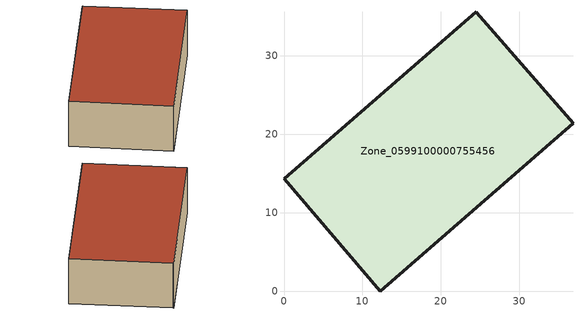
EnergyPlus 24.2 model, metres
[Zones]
Zone_0599100000755456
 floor ground (C_G): 24.46,35.57 24.58,35.44 36.82,21.37 12.23,0 0,14.33 z0
 wall outside (C_F): 0,14.33 12.23,0 36.82,21.37 24.58,35.44 24.46,35.57 0,14.33 z0:9.43
 roof outside (C_R): 24.58,35.44 24.46,35.57 0,14.33 12.23,0 36.82,21.37 z9.43
[BUILDING]
Pand.0599100000755456: North Axis=0; Terrain=City; Loads Convergence Tolerance Value=0.04; Temperature Convergence Tolerance Value=0.4; Solar Distribution=FullExterior; Maximum Number of Warmup Days=25; Minimum Number of Warmup Days=1
[Site:Location]
Rotterdam.The.Hague.AP_ZH_NLD Design_Conditions: Latitude=51.96; Longitude=4.45; Time Zone=1; Elevation=-4.5
[SITE:GROUNDTEMPERATURE:BUILDINGSURFACE]
18, 18, 18, 18, 18, 18, 18, 18, 18, 18, 18, 18
[MATERIAL] Thermal Absorptance=0.9; Solar Absorptance=0.7; Visible Absorptance=0.7
Name | Roughness | Thickness | Conductivity | Density | Specific Heat
G.TI.2006-2014 | MediumSmooth | 0.15 | 0.06 | 540 | 1210
F.TI.2006-2014 | Rough | 0.3 | 0.12 | 1920 | 840
R.TI.2006-2014 | MediumRough | 0.2 | 0.08 | 1500 | 1000
[CONSTRUCTION]
C_G: G.TI.2006-2014
C_F: F.TI.2006-2014
C_R: R.TI.2006-2014
[ZONE]
Zone_0599100000755456: Type=1; Multiplier=1; Ceiling Height=Autocalculate; Volume=Autocalculate; Floor Area=autocalculate; Part of Total Floor Area=Yes
[ZONEINFILTRATION:DESIGNFLOWRATE]
Infil_Zone_0599100000755456: Zone or ZoneList or Space or SpaceList=Zone_0599100000755456; Schedule=AlwaysOn; Design Flow Rate Calculation Method=Flow/Area; Flow Rate per Floor Area=0.0015; Constant Term Coefficient=1; Temperature Term Coefficient=0; Velocity Term Coefficient=0; Velocity Squared Term Coefficient=0
[HVACTEMPLATE:ZONE:IDEALLOADSAIRSYSTEM]
Zone_0599100000755456: Maximum Heating Supply Air Temperature=50; Minimum Cooling Supply Air Temperature=13; Maximum Heating Supply Air Humidity Ratio=0.0156; Minimum Cooling Supply Air Humidity Ratio=0.0077; Heating Limit=NoLimit; Cooling Limit=NoLimit; Dehumidification Control Type=ConstantSensibleHeatRatio; Cooling Sensible Heat Ratio=0.7; Dehumidification Setpoint=60; Humidification Control Type=None; Humidification Setpoint=30; Outdoor Air Method=None; Outdoor Air Flow Rate per Person=0.00944; Outdoor Air Flow Rate per Zone Floor Area=0; Outdoor Air Flow Rate per Zone=0; Demand Controlled Ventilation Type=None; Outdoor Air Economizer Type=NoEconomizer; Heat Recovery Type=None; Sensible Heat Recovery Effectiveness=0.7; Latent Heat Recovery Effectiveness=0.65
[ZONECONTROL:THERMOSTAT]
ThermostatControl_Zone_0599100000755456: Zone or ZoneList=Zone_0599100000755456; Control Type Schedule=DualSetpointControlType; Control 1=Thermostat_Zone_0599100000755456; Temperature Difference Between Cutout And Setpoint=0
[THERMOSTATSETPOINT:DUALSETPOINT]
Thermostat_Zone_0599100000755456: Heating Setpoint Temperature Schedule=HeatingSetpoint_Zone_0599100000755456; Cooling Setpoint Temperature Schedule=CoolingSetpoint_Zone_0599100000755456
[SCHEDULE:COMPACT]
HeatingSetpoint_Zone_0599100000755456: Through: 12/31, For: AllDays, Until: 24:00, 21
CoolingSetpoint_Zone_0599100000755456: Through: 12/31, For: AllDays, Until: 24:00, 24
DualSetpointControlType: Through: 12/31, For: AllDays, Until: 24:00, 4
AlwaysOn: Through: 12/31, For: AllDays, Until: 24:00, 1
